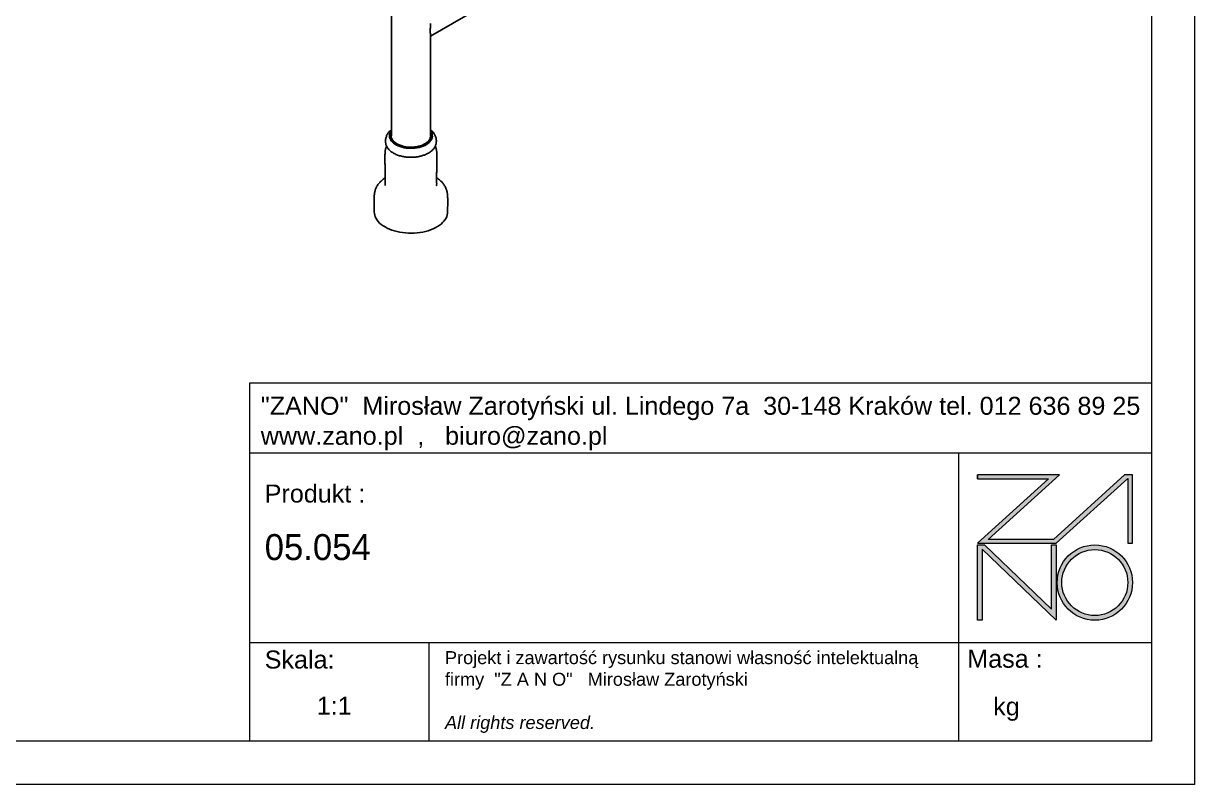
# Model space of a CAD drawing. Header units: millimetres. Extents: x 3225 to 9165, y -3447 to 753.
# Drawn here: x 6457 to 9165, y -3447 to -1687 of the extents above; entities that cross this region are included whole.
import ezdxf

# ---------------------------------------------------------------- set-up
doc = ezdxf.new("R2010")
doc.units = ezdxf.units.MM
doc.layers.add('tabelka', color=155, linetype='Continuous')

# ---------------------------------------------------------------- blocks, each defined once
blk = doc.blocks.new('zano')
at = {"layer": 'Defpoints', "lineweight": 5}
for points in [[(6270.2, 3716.2), (6270.2, 3707.4), (6434.8, 3707.4), (6270.2, 3558.4), (6452.4, 3558.4), (6617.9, 3708.2), (6617.9, 3558.4), (6628.6, 3558.4), (6628.6, 3716.2), (6610.7, 3716.2), (6446.1, 3567.2), (6295.4, 3567.2), (6459.9, 3716.2), (6270.2, 3716.2), (6270.2, 3707.4)], [(6270.2, 3554.4), (6286.2, 3554.4), (6441.7, 3405.6), (6441.7, 3554.4), (6452.4, 3554.4), (6452.4, 3380.5), (6281, 3544.6), (6281, 3380.5), (6270.2, 3380.5)]]:
    blk.add_hatch(color=251, dxfattribs=at).paths.add_polyline_path(points)
h = blk.add_hatch(color=251, dxfattribs=at)
h.paths.add_polyline_path([(6454.7, 3467.4, 1), (6628.6, 3467.4, 1)])
h.paths.add_polyline_path([(6617.9, 3467.4, -1), (6465.4, 3467.4, -1)], flags=16)
at = {"layer": 'Defpoints', "color": 251, "lineweight": 5}
blk.add_lwpolyline([(6434.8, 3707.4), (6270.2, 3558.4), (6452.4, 3558.4), (6617.9, 3708.2), (6617.9, 3558.4), (6628.6, 3558.4), (6628.6, 3716.2), (6610.7, 3716.2), (6446.1, 3567.2), (6295.4, 3567.2), (6459.9, 3716.2), (6270.2, 3716.2), (6270.2, 3707.4), (6432.1, 3707.4)], dxfattribs=at)
for points in [[(6270.2, 3716.2), (6270.2, 3707.4), (6434.8, 3707.4), (6270.2, 3558.4), (6452.4, 3558.4), (6617.9, 3708.2), (6617.9, 3558.4), (6628.6, 3558.4), (6628.6, 3716.2), (6610.7, 3716.2), (6446.1, 3567.2), (6295.4, 3567.2), (6459.9, 3716.2), (6270.2, 3716.2), (6270.2, 3707.4)], [(6270.2, 3554.4), (6286.2, 3554.4), (6441.7, 3405.6), (6441.7, 3554.4), (6452.4, 3554.4), (6452.4, 3380.5), (6281, 3544.6), (6281, 3380.5), (6270.2, 3380.5)]]:
    blk.add_lwpolyline(points, close=True, dxfattribs=at)
for radius in [87, 76.3]:
    blk.add_circle((6541.7, 3467.4), radius, dxfattribs=at)
blk = doc.blocks.new('TABELA')
at = {"layer": 'tabelka', "lineweight": 5}
for p, q in [((4587.4, 3929.4), (6672.4, 3929.4)), ((4587.4, 3767.6), (4587.4, 3929.4)), ((4587.4, 3929.4), (6672.4, 3929.4)), ((6226.5, 3767.6), (6226.5, 3329)), ((4587.4, 3329), (6672.4, 3329)), ((5001.6, 3329), (5001.6, 3100.4)), ((6226.5, 3329), (6226.5, 3100.4))]:
    blk.add_line(p, q, dxfattribs=at)
blk.add_lwpolyline([(4587.4, 3767.6), (6672.4, 3767.6), (6672.4, 3100.4), (4587.4, 3100.4)], close=True, dxfattribs=at)
blk.add_blockref('zano', (0, 0))
at = {"layer": 'tabelka', "lineweight": 5, "attachment_point": 1}
for s, insert, char_height, width in [('{\\fArial|b0|i0|c238|p34;"ZANO"  Mirosław Zarotyński ul. Lindego 7a  30-148 Kraków tel. 012 636 89 25\\Pwww.zano.pl  ,   biuro@zano.pl}', (4613, 3896.9), 41.595, 2040.38), ('{\\fArial|b0|i0|c238|p34;Produkt : }', (4622, 3694.1), 41.595, 265.273), ('{\\fCentury Gothic|b0|i0|c238|p34;05.054}', (4622, 3579.5), 60, 713.135), ('{\\fArial|b0|i0|c238|p34;Skala: }', (4622, 3310.3), 41.595, 191.675), ('{\\fArial|b0|i0|c238|p34;Masa :}', (6246.7, 3312.2), 41.595, 200.457), ('{\\fArial|b0|i0|c238|p34;1:1}', (4742.5, 3203.5), 41.595, 42.482), ('{\\fArial|b0|i0|c238|p34;kg}', (6306.7, 3201.8), 41.595, 42.482)]:
    blk.add_mtext(s, dxfattribs=dict(at, insert=insert, char_height=char_height, width=width))
at = {"layer": 'tabelka', "color": 1, "lineweight": 5, "insert": (5038.9, 3308.9), "char_height": 30, "width": 1186.12, "attachment_point": 1}
blk.add_mtext('{\\fArial|b0|i0|c0|p34;Projekt i zawartość rysunku stanowi własność intelektualną firmy \\fArial|b0|i0|c238|p34; "Z A N O"   Mirosław Zarotyński\\fArial|b0|i1|c238|p34;\\P\\PAll rights reserved.}', dxfattribs=at)

msp = doc.modelspace()

# ---------------------------------------------------------------- linework, layer by layer
for p, q in [((7307.69, -1075.1), (7307.69, -1947.32)), ((7398.14, -1716.68), (8405.33, -1135.24)), ((7398.14, -1947.32), (7398.14, -1714.32)), ((7307.34, -1944.38), (7307.69, -1942.73)), ((7313.76, -1960.38), (7313.72, -1960.34)), ((7392.1, -1960.35), (7392.07, -1960.38))]:
    msp.add_line(p, q)
at = {"flags": 128}
for points in [[(7398.14, -1935.57), (7399.01, -1936.78), (7400.63, -1939.57), (7401.75, -1942.45), (7402.34, -1945.37), (7402.42, -1948.31), (7401.96, -1951.25), (7400.99, -1954.14), (7399.51, -1956.95), (7397.53, -1959.67), (7395.08, -1962.25), (7392.19, -1964.67), (7388.87, -1966.91), (7385.18, -1968.94), (7381.15, -1970.74), (7376.81, -1972.3), (7372.22, -1973.58), (7367.43, -1974.59), (7362.48, -1975.3), (7357.43, -1975.72), (7352.34, -1975.84), (7347.25, -1975.66), (7342.22, -1975.17), (7337.3, -1974.39), (7332.55, -1973.32), (7328.01, -1971.97), (7323.74, -1970.36), (7319.78, -1968.51), (7316.17, -1966.43), (7312.95, -1964.14), (7310.15, -1961.68), (7307.81, -1959.07), (7305.94, -1956.33), (7304.57, -1953.49), (7303.71, -1950.59), (7303.38, -1947.65), (7303.57, -1944.71), (7303.57, -1944.71)], [(7398.14, -1938.05), (7398.66, -1939.02), (7399.82, -1941.87), (7400.45, -1944.77), (7400.54, -1947.7), (7400.09, -1950.62), (7399.1, -1953.49), (7397.6, -1956.29), (7395.58, -1958.97), (7393.08, -1961.52), (7390.13, -1963.9), (7386.76, -1966.09), (7383, -1968.06), (7378.9, -1969.78), (7374.51, -1971.25), (7369.87, -1972.43), (7365.04, -1973.33), (7360.07, -1973.92), (7355.02, -1974.21), (7349.95, -1974.18), (7344.91, -1973.84), (7339.96, -1973.2), (7335.16, -1972.25), (7330.56, -1971.02), (7326.21, -1969.51), (7322.17, -1967.74), (7318.47, -1965.74), (7315.17, -1963.52), (7312.29, -1961.1), (7309.87, -1958.53), (7307.94, -1955.82), (7306.52, -1953.01), (7305.62, -1950.13), (7305.26, -1947.21), (7305.45, -1944.28), (7305.45, -1944.28)], [(7398.14, -1942.73), (7398.29, -1943.36), (7398.65, -1946.21), (7398.48, -1949.07), (7397.78, -1951.9), (7396.54, -1954.67), (7394.8, -1957.34), (7392.57, -1959.89), (7389.87, -1962.29), (7386.73, -1964.51), (7383.2, -1966.51), (7379.32, -1968.29), (7375.13, -1969.81), (7370.67, -1971.06), (7366.01, -1972.03), (7361.19, -1972.7), (7356.28, -1973.06), (7351.33, -1973.12), (7346.39, -1972.86), (7341.53, -1972.3), (7336.81, -1971.44), (7332.27, -1970.29), (7327.98, -1968.87), (7323.98, -1967.18), (7320.32, -1965.25), (7317.04, -1963.11), (7314.18, -1960.78), (7311.77, -1958.28), (7309.85, -1955.64), (7308.43, -1952.9), (7307.54, -1950.09), (7307.17, -1947.24), (7307.34, -1944.38), (7307.34, -1944.38)], [(7437.66, -2123.42), (7437.56, -2125.5), (7436.96, -2129.37), (7435.83, -2133.21), (7434.18, -2136.98), (7432.01, -2140.66), (7429.34, -2144.23), (7426.19, -2147.67), (7422.58, -2150.95), (7418.53, -2154.06), (7414.06, -2156.97), (7409.2, -2159.67), (7403.99, -2162.14), (7398.45, -2164.36), (7392.63, -2166.31), (7386.56, -2168), (7380.27, -2169.4), (7373.81, -2170.51), (7367.22, -2171.32), (7360.54, -2171.82), (7353.81, -2172.02), (7347.07, -2171.9), (7340.37, -2171.48), (7333.75, -2170.75), (7327.25, -2169.72), (7320.92, -2168.4), (7314.78, -2166.79), (7308.89, -2164.9), (7303.28, -2162.75), (7297.98, -2160.35), (7293.02, -2157.71), (7288.45, -2154.85), (7284.28, -2151.8), (7280.55, -2148.56), (7277.27, -2145.16), (7274.47, -2141.62), (7272.17, -2137.96), (7270.38, -2134.21), (7269.11, -2130.39), (7268.37, -2126.53), (7268.16, -2123.42)]]:
    msp.add_lwpolyline(points, dxfattribs=at)
for centre, radius, start, end in [((7323.57, -1948.23), 20.31, 141.45106, 170.0132), ((7323.5, -1947.26), 18.3, 149.7827, 170.63762)]:
    msp.add_arc(centre, radius, start, end)
for points, knots in [([(7397.67, -1704.7), (7397.68, -1703.56), (7397.71, -1701.25), (7397.87, -1696.94), (7398.08, -1692.18), (7398.11, -1688.74), (7398.13, -1687.12)], [0, 0, 0, 0, 0.2174279, 0.4418888, 0.73697, 1, 1, 1, 1]), ([(7398.1, -1714.73), (7398.11, -1714.48), (7398.13, -1713.66), (7397.94, -1711.73), (7397.77, -1709.02), (7397.68, -1706.7), (7397.67, -1705.14), (7397.67, -1704.7)], [0, 0, 0, 0, 0.1445757, 0.4658432, 0.6846222, 0.9091571, 1, 1, 1, 1]), ([(7307.69, -1932.56), (7306.94, -1933.18), (7305.18, -1934.64), (7302.75, -1937.17), (7300.39, -1940.09), (7298.38, -1943.19), (7296.72, -1946.43), (7295.45, -1949.81), (7294.56, -1953.32), (7294.08, -1956.95), (7294.06, -1960.51), (7294.45, -1963.91), (7295.2, -1967.09), (7296.3, -1970.15), (7297.79, -1973.1), (7299.64, -1975.94), (7301.87, -1978.65), (7304.46, -1981.21), (7307.4, -1983.64), (7310.68, -1985.89), (7314.25, -1987.96), (7318.09, -1989.82), (7322.17, -1991.48), (7326.45, -1992.92), (7330.88, -1994.13), (7335.37, -1995.09), (7339.66, -1995.79), (7343.43, -1996.23), (7346.87, -1996.5), (7349.94, -1996.64), (7352.01, -1996.66), (7352.91, -1996.67)], [0, 0, 0, 0, 0.0268484, 0.0625665, 0.0978529, 0.1325999, 0.1668225, 0.2006975, 0.2345701, 0.2689187, 0.3042814, 0.3371055, 0.3700496, 0.4041407, 0.4399688, 0.4771446, 0.5148693, 0.5531641, 0.5918592, 0.6305785, 0.6692704, 0.7079156, 0.7464904, 0.7849459, 0.82316, 0.8608376, 0.8970525, 0.9276511, 0.9512961, 0.9786809, 1, 1, 1, 1]), ([(7352.91, -1996.67), (7354.69, -1996.64), (7357.21, -1996.6), (7360.94, -1996.35), (7364.15, -1996.04), (7367.95, -1995.52), (7371.9, -1994.8), (7375.96, -1993.87), (7380.02, -1992.72), (7384.02, -1991.34), (7387.87, -1989.76), (7391.53, -1987.98), (7394.95, -1986.01), (7398.09, -1983.87), (7400.94, -1981.59), (7403.42, -1979.21), (7405.54, -1976.76), (7407.34, -1974.23), (7408.84, -1971.58), (7410.05, -1968.8), (7410.96, -1965.88), (7411.55, -1962.79), (7411.8, -1959.47), (7411.65, -1955.91), (7411.05, -1952.27), (7410.01, -1948.69), (7408.57, -1945.27), (7406.72, -1941.97), (7404.47, -1938.8), (7401.8, -1935.82), (7399.67, -1933.73), (7398.35, -1932.71), (7398.14, -1932.55)], [0, 0, 0, 0, 0.0419325, 0.0592827, 0.0881584, 0.1184136, 0.1510555, 0.1852546, 0.2205932, 0.256712, 0.2933298, 0.3302202, 0.3672099, 0.4041577, 0.4409415, 0.4774136, 0.5116773, 0.5452705, 0.5784369, 0.6108597, 0.6425141, 0.6739244, 0.7060725, 0.7398968, 0.7759293, 0.8102146, 0.8450313, 0.8806154, 0.9171251, 0.9545583, 0.9927547, 1, 1, 1, 1]), ([(7296.79, -1970.98), (7296.49, -1971.56), (7295.74, -1973), (7294.86, -1975.38), (7294.15, -1977.97), (7293.7, -1980.3), (7293.46, -1982.21), (7293.33, -1983.61), (7293.26, -1984.6), (7293.21, -1985.32), (7293.12, -1986.58), (7292.99, -1988.58), (7292.85, -1991.5), (7292.78, -1994.86), (7292.76, -1998.94), (7292.8, -2004.38), (7292.93, -2012.01), (7293.19, -2022.51), (7293.47, -2032.83), (7293.65, -2041.15), (7293.71, -2045.94), (7293.71, -2049.06), (7293.68, -2051.25), (7293.64, -2052.59), (7293.59, -2053.5), (7293.53, -2054.38), (7293.47, -2055.26), (7293.41, -2056.29), (7293.37, -2057.57), (7293.37, -2058.84), (7293.42, -2060.04), (7293.47, -2060.85), (7293.5, -2061.4), (7293.52, -2061.78), (7293.54, -2062.05), (7293.54, -2062.07), (7293.54, -2062.09)], [0, 0, 0, 0, 0.02348079, 0.05731066, 0.08706088, 0.11147745, 0.12997611, 0.14139046, 0.14886836, 0.15626146, 0.16587345, 0.18909102, 0.21541746, 0.2479952, 0.28689771, 0.34025752, 0.4185351, 0.53076694, 0.68036497, 0.75654527, 0.80783559, 0.84293676, 0.86741382, 0.88983502, 0.90579107, 0.91527057, 0.92244546, 0.93064043, 0.94217886, 0.95814601, 0.96846799, 0.97473563, 0.97941888, 0.984402, 0.99035482, 1, 1, 1, 1]), ([(7412.29, -2062.05), (7412.29, -2062.06), (7412.29, -2062.09), (7412.29, -2061.91), (7412.32, -2061.52), (7412.35, -2061.04), (7412.38, -2060.41), (7412.43, -2059.47), (7412.46, -2058.23), (7412.44, -2056.93), (7412.38, -2055.69), (7412.32, -2054.76), (7412.27, -2054), (7412.22, -2053.23), (7412.18, -2052.41), (7412.14, -2051.08), (7412.11, -2049.03), (7412.12, -2045.97), (7412.18, -2041.2), (7412.33, -2033.92), (7412.61, -2023.32), (7412.89, -2012.65), (7413.04, -2003.73), (7413.07, -1998.43), (7413.04, -1994.35), (7412.95, -1990.82), (7412.78, -1987.71), (7412.64, -1985.7), (7412.56, -1984.44), (7412.47, -1983.27), (7412.32, -1981.84), (7412.06, -1979.93), (7411.57, -1977.46), (7410.71, -1974.65), (7409.85, -1972.42), (7409.19, -1971.25), (7409.04, -1970.99)], [0, 0, 0, 0, 0.0055505, 0.0145482, 0.0198094, 0.0243795, 0.029514, 0.0365697, 0.049343, 0.0647029, 0.0748857, 0.0821454, 0.0896078, 0.0992506, 0.114723, 0.1347062, 0.1578134, 0.1921458, 0.2430135, 0.3198671, 0.4345043, 0.5906414, 0.6661693, 0.719246, 0.7562183, 0.7905792, 0.8207558, 0.8440438, 0.852877, 0.8621768, 0.8742063, 0.8919975, 0.9173254, 0.9522491, 0.9895743, 1, 1, 1, 1]), ([(7293.68, -2044.19), (7293.42, -2044.34), (7291.78, -2045.31), (7289, -2047.3), (7285.38, -2050.15), (7282.1, -2053.2), (7279.15, -2056.4), (7276.54, -2059.75), (7274.31, -2063.22), (7272.46, -2066.77), (7271.01, -2070.31), (7269.92, -2073.78), (7269.2, -2076.87), (7268.75, -2079.53), (7268.46, -2081.84), (7268.25, -2084.08), (7268.1, -2086.29), (7267.99, -2088.49), (7267.87, -2091.63), (7267.8, -2095.87), (7267.81, -2101.06), (7267.89, -2106.67), (7268.01, -2113.26), (7268.11, -2118.92), (7268.15, -2122.53), (7268.16, -2123.42)], [0, 0, 0, 0, 0.00988234, 0.06352037, 0.11713848, 0.17059964, 0.2236987, 0.27614339, 0.32745523, 0.37683673, 0.42310119, 0.46498414, 0.50193429, 0.52675729, 0.54884681, 0.56950412, 0.59018102, 0.61146557, 0.63466941, 0.68497938, 0.74116742, 0.80063875, 0.87190807, 0.96871441, 1, 1, 1, 1]), ([(7437.66, -2123.42), (7437.71, -2119.67), (7437.8, -2113.91), (7437.94, -2106.29), (7438.01, -2100.84), (7438.03, -2095.79), (7437.95, -2091.56), (7437.83, -2088.28), (7437.71, -2085.94), (7437.55, -2083.67), (7437.32, -2081.39), (7436.99, -2078.95), (7436.51, -2076.36), (7435.76, -2073.27), (7434.63, -2069.76), (7433.01, -2066.01), (7430.95, -2062.28), (7428.51, -2058.69), (7425.66, -2055.23), (7422.43, -2051.93), (7418.85, -2048.84), (7415.42, -2046.25), (7413.08, -2044.78), (7412.15, -2044.2)], [0, 0, 0, 0, 0.1327517, 0.2041333, 0.262362, 0.3138661, 0.3655619, 0.391715, 0.4131116, 0.4343465, 0.4556579, 0.4780534, 0.5065806, 0.5386395, 0.5827495, 0.6344187, 0.6861062, 0.7402229, 0.7955091, 0.8513069, 0.9073004, 0.9633258, 1, 1, 1, 1])]:
    msp.add_open_spline(points, degree=3, knots=knots)
at = {"layer": 'tabelka', "lineweight": 5}
for points in [[(3225.1, 753.16), (9165.1, 753.16), (9165.1, -3446.84), (3225.1, -3446.84)], [(3325.1, 653.16), (9065.1, 653.16), (9065.1, -3346.84), (3325.1, -3346.84)]]:
    msp.add_lwpolyline(points, close=True, dxfattribs=at)

# ---------------------------------------------------------------- block references
msp.add_blockref('TABELA', (2392.72, -6447.24))

doc.saveas('drawing.dxf')
